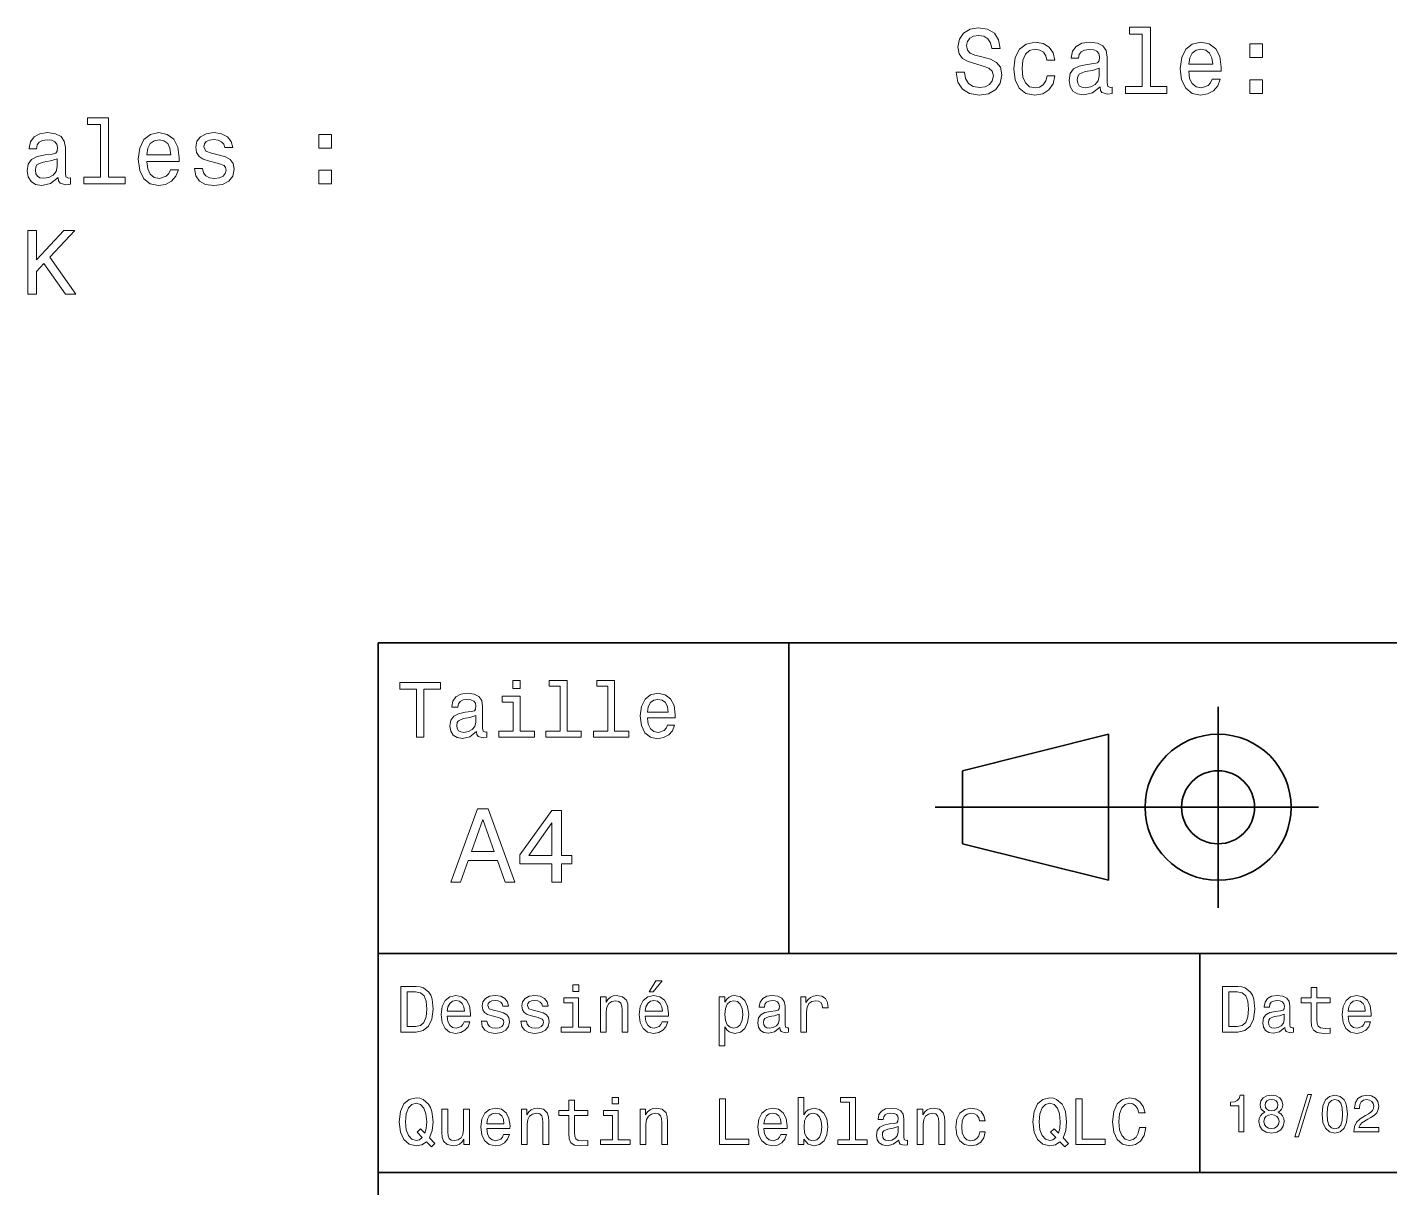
# Model space of a CAD drawing. Extents: x 0 to 297, y 0 to 210.
# Drawn here: x 77.8 to 152.4, y 40.2 to 103.7 of the extents above; entities that cross this region are included whole.
import ezdxf

# ---------------------------------------------------------------- set-up
doc = ezdxf.new("R2010")
doc.units = 0

msp = doc.modelspace()

# ---------------------------------------------------------------- linework, layer by layer
at = {"color": 7, "lineweight": 35}
for p, q in [((97, 10), (97, 70)), ((97, 70), (287, 70)), ((127.5, 61), (148.5, 61)), ((97, 53), (162, 53)), ((97, 41), (162, 41))]:
    msp.add_line(p, q, dxfattribs=at)
at = {"color": 7, "lineweight": 35, "ltscale": 0.425}
msp.add_line((119.5, 53), (119.5, 70), dxfattribs=at)
at = {"color": 7, "lineweight": 35, "ltscale": 0.275}
msp.add_line((143, 55.5), (143, 66.5), dxfattribs=at)
at = {"color": 7, "lineweight": 35, "ltscale": 0.206155}
for p, q in [((129, 63), (137, 65)), ((137, 57), (129, 59))]:
    msp.add_line(p, q, dxfattribs=at)
at = {"color": 7, "lineweight": 35, "ltscale": 0.2}
msp.add_line((137, 65), (137, 57), dxfattribs=at)
at = {"color": 7, "lineweight": 35, "ltscale": 0.1}
msp.add_line((129, 59), (129, 63), dxfattribs=at)
at = {"color": 7, "lineweight": 35, "ltscale": 0.3}
msp.add_line((142, 41), (142, 53), dxfattribs=at)
at = {"color": 7, "lineweight": 13}
for points in [[(129.108749, 101.23568), (128.649826, 101.23568), (128.750687, 100.701096), (129.002853, 100.307724), (129.391174, 100.070694), (129.915665, 99.984962), (130.43512, 100.065651), (130.823456, 100.287552), (131.070572, 100.635536), (131.161346, 101.094467), (131.085693, 101.508011), (130.873886, 101.775307), (130.530945, 101.95182), (130.072006, 102.082939), (129.678635, 102.178764), (129.421432, 102.289711), (129.275177, 102.451096), (129.229797, 102.703262), (129.275177, 102.930206), (129.406311, 103.101677), (129.608032, 103.217667), (129.885406, 103.258011), (130.167831, 103.207581), (130.38974, 103.071411), (130.535995, 102.844467), (130.606598, 102.536835), (131.065521, 102.536835), (131.065521, 102.546921), (130.984833, 103.020981), (130.747803, 103.374008), (130.374603, 103.595909), (129.870285, 103.671555), (129.416397, 103.595909), (129.06337, 103.384094), (128.836426, 103.056282), (128.755722, 102.632652), (128.821289, 102.25441), (129.012939, 101.997208), (129.315521, 101.825737), (129.729065, 101.694611), (130.137573, 101.578621), (130.445206, 101.467667), (130.631805, 101.306282), (130.697372, 101.044037), (130.636856, 100.776749), (130.480515, 100.57502), (130.243484, 100.448936), (129.935837, 100.408592), (129.592911, 100.464066), (129.330658, 100.62545), (129.16423, 100.887695)], [(138.852264, 103.328621), (138.852264, 100.453979), (137.939453, 100.453979), (137.939453, 100.08078), (140.203857, 100.08078), (140.203857, 100.453979), (139.296082, 100.453979), (139.296082, 103.70182), (138.156311, 103.70182), (138.156311, 103.328621)], [(133.622437, 101.891296), (134.061203, 101.891296), (133.970428, 102.294754), (133.753571, 102.61248), (133.415665, 102.809166), (132.976913, 102.884811), (132.492767, 102.783951), (132.124603, 102.501526), (131.892624, 102.042595), (131.81192, 101.427322), (131.887573, 100.817093), (132.114517, 100.363197), (132.472595, 100.08078), (132.961777, 99.984962), (133.395493, 100.060608), (133.733398, 100.272423), (133.965378, 100.605278), (134.066254, 101.04908), (133.642624, 101.04908), (133.566971, 100.766663), (133.425751, 100.55484), (133.22403, 100.423721), (132.976913, 100.383377), (132.669281, 100.448936), (132.447372, 100.650665), (132.311203, 100.978477), (132.265808, 101.442451), (132.311203, 101.896339), (132.452408, 102.224152), (132.679367, 102.42588), (132.976913, 102.496483), (133.239151, 102.451096), (133.435852, 102.335106), (133.566971, 102.143463)], [(136.54248, 100.433807), (136.54248, 100.418678), (136.567688, 100.247208), (136.643341, 100.126167), (136.96106, 100.03035), (137.208176, 100.070694), (137.208176, 100.413635), (137.102264, 100.398506), (136.96106, 100.464066), (136.935852, 100.665794), (136.935852, 102.06781), (136.87532, 102.42588), (136.698807, 102.67804), (136.391174, 102.829338), (135.957458, 102.884811), (135.533829, 102.824295), (135.221146, 102.652824), (135.02446, 102.385536), (134.958893, 102.032509), (134.958893, 102.002251), (135.357315, 102.002251), (135.392624, 102.214066), (135.503571, 102.365364), (135.68512, 102.456139), (135.942322, 102.49144), (136.189453, 102.466225), (136.365967, 102.390579), (136.471863, 102.259453), (136.507172, 102.077896), (136.487, 101.866081), (136.406311, 101.760178), (136.204575, 101.70974), (135.82634, 101.669395), (135.392624, 101.578621), (135.084976, 101.417236), (134.903427, 101.165077), (134.847946, 100.791878), (134.898376, 100.459023), (135.054718, 100.211906), (135.306885, 100.055565), (135.654861, 100.000092), (136.123886, 100.105995)], [(141.394058, 101.306282), (143.169281, 101.306282), (143.174316, 101.513054), (143.093628, 102.093025), (142.871719, 102.526749), (142.518692, 102.788994), (142.049683, 102.884811), (141.590744, 102.783951), (141.237717, 102.501526), (141.010773, 102.042595), (140.930084, 101.437408), (141.005737, 100.817093), (141.232681, 100.363197), (141.580658, 100.08078), (142.034546, 99.984962), (142.427917, 100.050522), (142.750687, 100.221992), (142.987717, 100.494324), (143.123886, 100.857437), (142.68512, 100.857437), (142.594345, 100.655708), (142.463226, 100.50441), (142.090027, 100.383377), (141.802551, 100.43885), (141.585693, 100.615364), (141.444489, 100.902824), (141.394058, 101.291153)], [(141.394058, 101.679482), (141.449539, 102.027466), (141.585693, 102.284668), (141.79248, 102.44101), (142.064804, 102.496483), (142.332092, 102.44101), (142.538864, 102.284668), (142.664948, 102.027466), (142.710342, 101.679482)], [(144.737717, 102.037552), (145.433685, 102.037552), (145.433685, 102.788994), (144.737717, 102.788994)], [(136.492035, 101.028908), (136.431519, 100.766663), (136.270142, 100.564926), (136.028061, 100.433807), (135.730515, 100.38842), (135.538864, 100.413635), (135.40271, 100.494324), (135.316971, 100.635536), (135.291748, 100.832222), (135.31192, 101.008736), (135.392624, 101.134811), (135.715378, 101.276024), (136.123886, 101.33654), (136.492035, 101.457581)], [(144.737717, 100.08078), (145.433685, 100.08078), (145.433685, 100.832222), (144.737717, 100.832222)], [(81.788986, 98.37545), (81.788986, 95.500809), (80.876167, 95.500809), (80.876167, 95.127609), (83.140579, 95.127609), (83.140579, 95.500809), (82.232796, 95.500809), (82.232796, 98.74865), (81.093025, 98.74865), (81.093025, 98.37545)], [(79.479187, 95.480637), (79.479187, 95.465508), (79.50441, 95.294037), (79.580055, 95.172997), (79.897781, 95.077179), (80.144897, 95.117523), (80.144897, 95.460464), (80.038986, 95.445335), (79.897781, 95.510895), (79.872559, 95.712624), (79.872559, 97.114639), (79.812042, 97.47271), (79.635529, 97.724869), (79.327896, 97.876167), (78.89418, 97.931641), (78.470551, 97.871124), (78.157867, 97.699654), (77.961182, 97.432365), (77.895615, 97.079338), (77.895615, 97.04908), (78.294037, 97.04908), (78.329338, 97.260895), (78.440292, 97.412193), (78.621841, 97.502968), (78.879044, 97.538269), (79.126167, 97.513054), (79.302681, 97.437408), (79.408585, 97.306282), (79.443893, 97.124725), (79.423721, 96.91291), (79.343025, 96.807007), (79.141296, 96.756569), (78.763054, 96.716225), (78.329338, 96.62545), (78.021698, 96.464066), (77.840149, 96.211906), (77.784668, 95.838707), (77.835098, 95.505852), (77.99144, 95.258736), (78.243607, 95.102394), (78.591583, 95.046921), (79.060608, 95.152824)], [(84.33078, 96.353111), (86.105988, 96.353111), (86.111038, 96.559883), (86.030342, 97.139854), (85.808441, 97.573578), (85.455414, 97.835823), (84.986397, 97.931641), (84.527466, 97.83078), (84.174438, 97.548355), (83.947495, 97.089424), (83.866798, 96.484238), (83.942444, 95.863922), (84.169388, 95.410027), (84.51738, 95.127609), (84.971268, 95.031792), (85.364639, 95.097351), (85.687408, 95.268822), (85.924438, 95.541153), (86.060608, 95.904266), (85.621841, 95.904266), (85.531067, 95.702538), (85.39994, 95.551239), (85.026741, 95.430206), (84.739273, 95.48568), (84.522415, 95.662193), (84.38121, 95.949654), (84.33078, 96.337982)], [(88.30484, 96.706139), (87.87616, 96.807007), (87.558441, 96.922997), (87.45253, 97.160027), (87.482788, 97.326454), (87.588699, 97.447495), (87.76017, 97.52314), (88.007286, 97.553398), (88.244324, 97.52314), (88.430923, 97.432365), (88.551956, 97.296196), (88.602386, 97.114639), (89.036102, 97.114639), (89.036102, 97.124725), (88.960457, 97.452538), (88.753685, 97.70974), (88.430923, 97.871124), (88.007286, 97.931641), (87.578613, 97.871124), (87.26593, 97.704697), (87.069244, 97.457581), (87.008728, 97.144897), (87.054123, 96.842308), (87.195328, 96.630493), (87.427315, 96.479195), (87.765213, 96.373283), (88.259445, 96.252251), (88.562042, 96.126167), (88.642731, 96.025307), (88.672989, 95.874008), (88.627609, 95.687408), (88.506569, 95.546196), (88.309883, 95.455421), (88.047638, 95.425163), (87.770256, 95.455421), (87.568527, 95.561325), (87.432358, 95.732796), (87.376884, 95.969826), (86.948212, 95.969826), (87.018814, 95.566368), (87.225586, 95.273865), (87.553398, 95.097351), (88.007286, 95.031792), (88.481354, 95.097351), (88.82933, 95.273865), (89.041153, 95.556282), (89.116798, 95.924438), (89.061325, 96.242165), (88.904984, 96.459023), (88.647781, 96.600235)], [(93.746483, 97.084381), (94.442444, 97.084381), (94.442444, 97.835823), (93.746483, 97.835823)], [(84.33078, 96.726311), (84.386246, 97.074295), (84.522415, 97.331497), (84.729187, 97.487839), (85.001526, 97.543312), (85.268814, 97.487839), (85.475586, 97.331497), (85.601669, 97.074295), (85.647057, 96.726311)], [(79.428757, 96.075737), (79.36824, 95.813492), (79.206863, 95.611755), (78.964783, 95.480637), (78.667236, 95.435249), (78.475586, 95.460464), (78.339424, 95.541153), (78.253693, 95.682365), (78.22847, 95.879051), (78.248642, 96.055565), (78.329338, 96.181641), (78.6521, 96.322853), (79.060608, 96.383369), (79.428757, 96.50441)], [(93.746483, 95.127609), (94.442444, 95.127609), (94.442444, 95.879051), (93.746483, 95.879051)], [(77.819969, 89.08078), (78.283951, 89.08078), (78.283951, 90.326454), (78.697495, 90.770264), (79.872559, 89.08078), (80.437408, 89.08078), (79.025299, 91.108154), (80.397064, 92.58078), (79.781784, 92.58078), (78.283951, 90.961906), (78.283951, 92.58078), (77.819969, 92.58078)], [(104.786743, 67.940918), (104.384727, 67.940918), (104.384727, 67.508644), (104.786743, 67.508644)], [(106.969742, 67.621033), (106.969742, 65.157059), (106.187317, 65.157059), (106.187317, 64.837173), (108.128242, 64.837173), (108.128242, 65.157059), (107.350143, 65.157059), (107.350143, 67.940918), (106.373199, 67.940918), (106.373199, 67.621033)], [(109.572044, 67.621033), (109.572044, 65.157059), (108.789627, 65.157059), (108.789627, 64.837173), (110.730545, 64.837173), (110.730545, 65.157059), (109.952454, 65.157059), (109.952454, 67.940918), (108.975502, 67.940918), (108.975502, 67.621033)], [(99.102303, 64.837173), (99.5, 64.837173), (99.5, 67.47406), (100.407784, 67.47406), (100.407784, 67.837173), (98.190201, 67.837173), (98.190201, 67.47406), (99.102303, 67.47406)], [(102.387611, 65.139771), (102.387611, 65.126801), (102.409225, 64.979828), (102.47406, 64.876076), (102.746399, 64.793945), (102.958214, 64.828529), (102.958214, 65.122475), (102.867432, 65.109505), (102.746399, 65.165703), (102.724785, 65.338615), (102.724785, 66.540344), (102.672913, 66.84726), (102.521614, 67.0634), (102.257927, 67.193085), (101.886169, 67.240631), (101.523056, 67.188759), (101.255043, 67.041786), (101.086456, 66.812675), (101.030258, 66.510086), (101.030258, 66.484146), (101.371758, 66.484146), (101.402016, 66.665703), (101.497116, 66.795387), (101.65274, 66.873199), (101.873199, 66.903458), (102.085014, 66.881844), (102.236313, 66.817001), (102.327087, 66.704605), (102.357346, 66.548988), (102.340057, 66.367432), (102.270897, 66.276657), (102.097984, 66.233429), (101.773773, 66.198845), (101.402016, 66.121033), (101.138329, 65.982704), (100.982712, 65.766571), (100.935158, 65.446686), (100.978386, 65.161385), (101.112389, 64.949562), (101.328529, 64.815559), (101.626801, 64.768013), (102.028816, 64.858788)], [(111.750717, 65.887604), (113.272339, 65.887604), (113.276657, 66.064842), (113.207497, 66.561958), (113.017288, 66.933716), (112.714699, 67.158501), (112.312683, 67.240631), (111.919312, 67.154175), (111.616714, 66.912102), (111.422188, 66.51873), (111.353027, 66), (111.41787, 65.4683), (111.612396, 65.079247), (111.91066, 64.837173), (112.299713, 64.755043), (112.636887, 64.811234), (112.913544, 64.958214), (113.116714, 65.191643), (113.233429, 65.502876), (112.857346, 65.502876), (112.779541, 65.329971), (112.667145, 65.200287), (112.34726, 65.096542), (112.100868, 65.144089), (111.914986, 65.295387), (111.793945, 65.541786), (111.750717, 65.874634)], [(104.773773, 65.157059), (104.773773, 67.080688), (103.796829, 67.080688), (103.796829, 66.756485), (104.393372, 66.756485), (104.393372, 65.157059), (103.615273, 65.157059), (103.615273, 64.837173), (105.560516, 64.837173), (105.560516, 65.157059)], [(111.750717, 66.207489), (111.798271, 66.50576), (111.914986, 66.726219), (112.092216, 66.860229), (112.325653, 66.907776), (112.554756, 66.860229), (112.731987, 66.726219), (112.840057, 66.50576), (112.878967, 66.207489)], [(102.344383, 65.649857), (102.292511, 65.425072), (102.154182, 65.252159), (101.946686, 65.139771), (101.691643, 65.100861), (101.527374, 65.122475), (101.41066, 65.191643), (101.337173, 65.312675), (101.315559, 65.481262), (101.332855, 65.632561), (101.402016, 65.740631), (101.678673, 65.861671), (102.028816, 65.913544), (102.344383, 66.017288)], [(100.982712, 56.9049), (101.51297, 56.9049), (101.933716, 58.080692), (103.530258, 58.080692), (103.951012, 56.9049), (104.492798, 56.9049), (103.028816, 60.910664), (102.440926, 60.910664)], [(106.521614, 56.9049), (107.040344, 56.9049), (107.040344, 57.896255), (107.610954, 57.896255), (107.610954, 58.357349), (107.040344, 58.357349), (107.040344, 60.818443), (106.515854, 60.818443), (104.763687, 58.403458), (104.763687, 57.896255), (106.521614, 57.896255)], [(102.118156, 58.570606), (102.734871, 60.334293), (103.351585, 58.570606)], [(105.247841, 58.357349), (106.521614, 60.149857), (106.521614, 58.357349)], [(111.84726, 50.88797), (112.059799, 50.88797), (112.560516, 51.500362), (112.207489, 51.500362)], [(99.080688, 51.190563), (98.248558, 51.190563), (98.248558, 48.690563), (99.080688, 48.690563), (99.473343, 48.769814), (99.765129, 49.011169), (99.945244, 49.40382), (100.010086, 49.940563), (99.952446, 50.488113), (99.880402, 50.70425), (99.779541, 50.877163), (99.487755, 51.111313), (99.296829, 51.168949)], [(99.055473, 50.891571), (99.329254, 50.837536), (99.516571, 50.671829), (99.628242, 50.376442), (99.664268, 49.940563), (99.624641, 49.519093), (99.51297, 49.223705), (99.322044, 49.047192), (99.055473, 48.989555), (98.583572, 48.989555), (98.583572, 50.891571)], [(107.992798, 51.27702), (107.657784, 51.27702), (107.657784, 50.916786), (107.992798, 50.916786)], [(144.080688, 51.190563), (143.248566, 51.190563), (143.248566, 48.690563), (144.080688, 48.690563), (144.473343, 48.769814), (144.765137, 49.011169), (144.945251, 49.40382), (145.010086, 49.940563), (144.952454, 50.488113), (144.880402, 50.70425), (144.779541, 50.877163), (144.487747, 51.111313), (144.296829, 51.168949)], [(144.055481, 50.891571), (144.329254, 50.837536), (144.516571, 50.671829), (144.628235, 50.376442), (144.664261, 49.940563), (144.624634, 49.519093), (144.51297, 49.223705), (144.322052, 49.047192), (144.055481, 48.989555), (143.583572, 48.989555), (143.583572, 50.891571)], [(148.100861, 50.289986), (148.100861, 49.320965), (148.122482, 49.007565), (148.223343, 48.791428), (148.425079, 48.665348), (148.767288, 48.62212), (149.141937, 48.640129), (149.141937, 48.913906), (148.868149, 48.892292), (148.619598, 48.921112), (148.486313, 49.011169), (148.42868, 49.162464), (148.417862, 49.375), (148.417862, 50.289986), (149.141937, 50.289986), (149.141937, 50.560158), (148.417862, 50.560158), (148.417862, 51.125721), (148.100861, 51.125721), (148.100861, 50.560158), (147.553314, 50.560158), (147.553314, 50.289986)], [(100.784584, 49.565922), (102.052597, 49.565922), (102.056198, 49.713619), (101.998558, 50.127884), (101.840057, 50.437683), (101.587898, 50.625), (101.252884, 50.693443), (100.925072, 50.621399), (100.672913, 50.41967), (100.510803, 50.091862), (100.453171, 49.659584), (100.507202, 49.216499), (100.669312, 48.892292), (100.91787, 48.690563), (101.242073, 48.62212), (101.523056, 48.668949), (101.753601, 48.791428), (101.922913, 48.98595), (102.020172, 49.245319), (101.706772, 49.245319), (101.64193, 49.101227), (101.548271, 48.993156), (101.2817, 48.9067), (101.07637, 48.946327), (100.921471, 49.072407), (100.820602, 49.27774), (100.784584, 49.555115)], [(100.784584, 49.832493), (100.824211, 50.081055), (100.921471, 50.264771), (101.069168, 50.376442), (101.263687, 50.416069), (101.454613, 50.376442), (101.602303, 50.264771), (101.69236, 50.081055), (101.724785, 49.832493)], [(103.623199, 49.818085), (103.317001, 49.890129), (103.090057, 49.972984), (103.014412, 50.142292), (103.036026, 50.261169), (103.111671, 50.347622), (103.234146, 50.401657), (103.41066, 50.423271), (103.579971, 50.401657), (103.713257, 50.336815), (103.799713, 50.239555), (103.835732, 50.109871), (104.145531, 50.109871), (104.145531, 50.117077), (104.091499, 50.351227), (103.943802, 50.534943), (103.713257, 50.650219), (103.41066, 50.693443), (103.104469, 50.650219), (102.881126, 50.531342), (102.740631, 50.354828), (102.697403, 50.131485), (102.729828, 49.915348), (102.830688, 49.76405), (102.996399, 49.655983), (103.237755, 49.580334), (103.590775, 49.493877), (103.806915, 49.40382), (103.864555, 49.331772), (103.886169, 49.223705), (103.853745, 49.09042), (103.767288, 48.989555), (103.626801, 48.924713), (103.439484, 48.903099), (103.241356, 48.924713), (103.09726, 49.000362), (103, 49.122841), (102.960373, 49.292149), (102.654175, 49.292149), (102.704613, 49.003963), (102.852303, 48.795029), (103.086456, 48.668949), (103.41066, 48.62212), (103.749283, 48.668949), (103.997841, 48.795029), (104.149139, 48.996758), (104.203171, 49.259727), (104.163544, 49.486671), (104.051872, 49.641571), (103.868156, 49.742435)], [(105.791786, 49.818085), (105.485588, 49.890129), (105.258644, 49.972984), (105.182999, 50.142292), (105.204613, 50.261169), (105.280258, 50.347622), (105.40274, 50.401657), (105.579254, 50.423271), (105.748558, 50.401657), (105.881844, 50.336815), (105.9683, 50.239555), (106.004326, 50.109871), (106.314117, 50.109871), (106.314117, 50.117077), (106.260086, 50.351227), (106.112396, 50.534943), (105.881844, 50.650219), (105.579254, 50.693443), (105.273056, 50.650219), (105.049713, 50.531342), (104.909225, 50.354828), (104.865997, 50.131485), (104.898415, 49.915348), (104.999283, 49.76405), (105.164986, 49.655983), (105.406342, 49.580334), (105.759369, 49.493877), (105.975502, 49.40382), (106.033142, 49.331772), (106.054756, 49.223705), (106.022339, 49.09042), (105.935883, 48.989555), (105.795387, 48.924713), (105.60807, 48.903099), (105.409943, 48.924713), (105.265854, 49.000362), (105.168587, 49.122841), (105.12896, 49.292149), (104.822769, 49.292149), (104.873199, 49.003963), (105.020897, 48.795029), (105.255043, 48.668949), (105.579254, 48.62212), (105.91787, 48.668949), (106.166428, 48.795029), (106.317726, 48.996758), (106.371758, 49.259727), (106.33213, 49.486671), (106.220459, 49.641571), (106.036743, 49.742435)], [(107.981987, 48.957134), (107.981987, 50.560158), (107.16787, 50.560158), (107.16787, 50.289986), (107.664986, 50.289986), (107.664986, 48.957134), (107.016571, 48.957134), (107.016571, 48.690563), (108.637611, 48.690563), (108.637611, 48.957134)], [(109.181557, 48.690563), (109.498558, 48.690563), (109.498558, 49.807278), (109.530983, 50.063042), (109.635445, 50.250362), (109.797546, 50.365635), (110.013687, 50.408863), (110.1866, 50.372841), (110.29467, 50.275578), (110.348701, 50.113472), (110.366714, 49.897335), (110.366714, 48.690563), (110.683716, 48.690563), (110.683716, 49.962177), (110.669312, 50.217941), (110.604469, 50.430477), (110.39193, 50.625), (110.060516, 50.693443), (109.876801, 50.668228), (109.721901, 50.599785), (109.588615, 50.484512), (109.484146, 50.329613), (109.484146, 50.625), (109.181557, 50.625)], [(111.627518, 49.565922), (112.895531, 49.565922), (112.899132, 49.713619), (112.841499, 50.127884), (112.682999, 50.437683), (112.430832, 50.625), (112.095825, 50.693443), (111.768013, 50.621399), (111.515854, 50.41967), (111.353745, 50.091862), (111.296112, 49.659584), (111.350143, 49.216499), (111.512245, 48.892292), (111.760803, 48.690563), (112.085014, 48.62212), (112.365997, 48.668949), (112.596542, 48.791428), (112.765854, 48.98595), (112.863113, 49.245319), (112.549713, 49.245319), (112.484871, 49.101227), (112.391212, 48.993156), (112.124641, 48.9067), (111.919312, 48.946327), (111.764412, 49.072407), (111.663544, 49.27774), (111.627518, 49.555115)], [(111.627518, 49.832493), (111.667145, 50.081055), (111.764412, 50.264771), (111.912102, 50.376442), (112.106628, 50.416069), (112.297546, 50.376442), (112.445244, 50.264771), (112.535301, 50.081055), (112.567726, 49.832493)], [(115.986313, 50.326012), (115.986313, 50.625), (115.669312, 50.625), (115.669312, 47.941284), (115.986313, 47.941284), (115.986313, 48.98595), (116.097984, 48.816643), (116.22406, 48.704971), (116.541069, 48.62212), (116.843658, 48.690563), (117.081413, 48.895893), (117.236313, 49.2201), (117.293945, 49.659584), (117.236313, 50.095463), (117.081413, 50.41967), (116.843658, 50.621399), (116.541069, 50.693443), (116.368156, 50.671829), (116.220459, 50.603386), (116.094383, 50.488113)], [(116.48703, 48.9067), (116.274498, 48.953533), (116.119598, 49.097622), (116.022339, 49.331772), (115.989914, 49.659584), (116.022339, 49.983791), (116.119598, 50.217941), (116.274498, 50.358429), (116.48703, 50.408863), (116.681557, 50.358429), (116.836456, 50.21434), (116.933716, 49.98019), (116.969742, 49.659584), (116.933716, 49.335377), (116.836456, 49.097622), (116.681557, 48.953533)], [(119.005043, 48.942726), (119.005043, 48.931919), (119.023056, 48.809441), (119.077087, 48.722984), (119.304031, 48.654541), (119.480545, 48.683357), (119.480545, 48.928314), (119.4049, 48.917507), (119.304031, 48.96434), (119.286026, 49.108429), (119.286026, 50.109871), (119.242798, 50.365635), (119.116714, 50.54575), (118.896973, 50.65382), (118.587173, 50.693443), (118.284584, 50.650219), (118.061241, 50.52774), (117.920746, 50.336815), (117.873917, 50.084656), (117.873917, 50.063042), (118.158501, 50.063042), (118.183716, 50.21434), (118.26297, 50.322407), (118.392654, 50.387249), (118.57637, 50.412464), (118.752884, 50.394455), (118.878967, 50.34042), (118.954613, 50.246758), (118.979828, 50.117077), (118.965416, 49.965778), (118.907784, 49.890129), (118.763687, 49.854107), (118.493515, 49.825291), (118.183716, 49.760448), (117.963974, 49.645176), (117.834297, 49.465057), (117.79467, 49.19849), (117.830688, 48.960735), (117.942368, 48.784222), (118.122482, 48.67255), (118.37104, 48.632927), (118.706055, 48.708576)], [(120.143372, 48.690563), (120.460373, 48.690563), (120.460373, 49.796471), (120.492798, 50.063042), (120.590057, 50.253963), (120.748558, 50.369236), (120.961098, 50.408863), (121.119598, 50.383648), (121.238472, 50.3116), (121.310516, 50.189121), (121.335739, 50.023415), (121.656342, 50.023415), (121.613113, 50.315205), (121.49424, 50.524136), (121.296112, 50.650219), (121.02594, 50.693443), (120.842224, 50.664627), (120.683716, 50.592579), (120.543228, 50.4701), (120.431557, 50.304398), (120.431557, 50.625), (120.143372, 50.625)], [(146.656342, 48.942726), (146.656342, 48.931919), (146.674347, 48.809441), (146.728394, 48.722984), (146.955338, 48.654541), (147.131851, 48.683357), (147.131851, 48.928314), (147.056198, 48.917507), (146.955338, 48.96434), (146.937317, 49.108429), (146.937317, 50.109871), (146.894089, 50.365635), (146.768005, 50.54575), (146.548264, 50.65382), (146.23848, 50.693443), (145.935883, 50.650219), (145.71254, 50.52774), (145.572052, 50.336815), (145.525223, 50.084656), (145.525223, 50.063042), (145.809799, 50.063042), (145.835022, 50.21434), (145.914261, 50.322407), (146.043945, 50.387249), (146.227661, 50.412464), (146.404175, 50.394455), (146.530258, 50.34042), (146.605911, 50.246758), (146.631119, 50.117077), (146.616714, 49.965778), (146.559082, 49.890129), (146.414978, 49.854107), (146.144806, 49.825291), (145.835022, 49.760448), (145.61528, 49.645176), (145.485596, 49.465057), (145.445969, 49.19849), (145.481995, 48.960735), (145.593658, 48.784222), (145.773773, 48.67255), (146.022339, 48.632927), (146.357346, 48.708576)], [(150.121765, 49.565922), (151.389771, 49.565922), (151.393372, 49.713619), (151.335739, 50.127884), (151.177231, 50.437683), (150.925079, 50.625), (150.590057, 50.693443), (150.262253, 50.621399), (150.010086, 50.41967), (149.847977, 50.091862), (149.790344, 49.659584), (149.844376, 49.216499), (150.006485, 48.892292), (150.255051, 48.690563), (150.579254, 48.62212), (150.860229, 48.668949), (151.090775, 48.791428), (151.260086, 48.98595), (151.357346, 49.245319), (151.043945, 49.245319), (150.979111, 49.101227), (150.885452, 48.993156), (150.618881, 48.9067), (150.413544, 48.946327), (150.258652, 49.072407), (150.157776, 49.27774), (150.121765, 49.555115)], [(150.121765, 49.832493), (150.161377, 50.081055), (150.258652, 50.264771), (150.406342, 50.376442), (150.600861, 50.416069), (150.791794, 50.376442), (150.939484, 50.264771), (151.029541, 50.081055), (151.061966, 49.832493)], [(118.969025, 49.367798), (118.925797, 49.180477), (118.810516, 49.036385), (118.637611, 48.942726), (118.425072, 48.910305), (118.288185, 48.928314), (118.190926, 48.98595), (118.129684, 49.086815), (118.111671, 49.227306), (118.126083, 49.353386), (118.183716, 49.443443), (118.414268, 49.544312), (118.706055, 49.587536), (118.969025, 49.673992)], [(146.620316, 49.367798), (146.577087, 49.180477), (146.461823, 49.036385), (146.28891, 48.942726), (146.07637, 48.910305), (145.939484, 48.928314), (145.842224, 48.98595), (145.780975, 49.086815), (145.76297, 49.227306), (145.777374, 49.353386), (145.835022, 49.443443), (146.065567, 49.544312), (146.357346, 49.587536), (146.620316, 49.673992)], [(99.642654, 42.685879), (99.916428, 42.401295), (100.107346, 42.592216), (99.811958, 42.894814), (99.963257, 43.305473), (100.010086, 43.780979), (99.941643, 44.339336), (99.862389, 44.56628), (99.757927, 44.753601), (99.46254, 45.009365), (99.282417, 45.074207), (99.084297, 45.099422), (98.702446, 45.009365), (98.41066, 44.757202), (98.223343, 44.342937), (98.158501, 43.780979), (98.223343, 43.219021), (98.407059, 42.804756), (98.698845, 42.548992), (99.084297, 42.462536), (99.397697, 42.520172)], [(99.415703, 42.916428), (99.260803, 42.801151), (99.084297, 42.765129), (98.850143, 42.829971), (98.666428, 43.024494), (98.543945, 43.341499), (98.504326, 43.780979), (98.543945, 44.216858), (98.662827, 44.537464), (98.846542, 44.731987), (99.084297, 44.80043), (99.318443, 44.731987), (99.502159, 44.533859), (99.62104, 44.213257), (99.664268, 43.780979), (99.631844, 43.406338), (99.5634, 43.150578), (99.329254, 43.395531), (99.134727, 43.211815)], [(107.438042, 44.130402), (107.438042, 43.161381), (107.459656, 42.84798), (107.560516, 42.631844), (107.762245, 42.505764), (108.104469, 42.462536), (108.479111, 42.480545), (108.479111, 42.754322), (108.20533, 42.732708), (107.956772, 42.761528), (107.823486, 42.851585), (107.765854, 43.00288), (107.755043, 43.215416), (107.755043, 44.130402), (108.479111, 44.130402), (108.479111, 44.400574), (107.755043, 44.400574), (107.755043, 44.966137), (107.438042, 44.966137), (107.438042, 44.400574), (106.890488, 44.400574), (106.890488, 44.130402)], [(110.161385, 45.117435), (109.82637, 45.117435), (109.82637, 44.757202), (110.161385, 44.757202)], [(115.701729, 42.530979), (117.308357, 42.530979), (117.308357, 42.833572), (116.033142, 42.833572), (116.033142, 45.030979), (115.701729, 45.030979)], [(120.323486, 42.829971), (120.55764, 42.552593), (120.878242, 42.462536), (121.18084, 42.530979), (121.422195, 42.736309), (121.573486, 43.064121), (121.631126, 43.5), (121.573486, 43.935879), (121.418587, 44.260086), (121.18084, 44.461815), (120.878242, 44.533859), (120.561241, 44.440201), (120.431557, 44.324928), (120.323486, 44.170029), (120.323486, 45.117435), (120.006485, 45.117435), (120.006485, 42.530979), (120.323486, 42.530979)], [(122.823486, 44.850864), (122.823486, 42.79755), (122.171471, 42.79755), (122.171471, 42.530979), (123.78891, 42.530979), (123.78891, 42.79755), (123.140488, 42.79755), (123.140488, 45.117435), (122.32637, 45.117435), (122.32637, 44.850864)], [(134.340057, 42.685879), (134.613831, 42.401295), (134.804764, 42.592216), (134.509369, 42.894814), (134.660675, 43.305473), (134.707489, 43.780979), (134.639053, 44.339336), (134.559799, 44.56628), (134.455338, 44.753601), (134.159943, 45.009365), (133.979828, 45.074207), (133.781708, 45.099422), (133.399857, 45.009365), (133.108078, 44.757202), (132.920746, 44.342937), (132.855911, 43.780979), (132.920746, 43.219021), (133.104462, 42.804756), (133.396255, 42.548992), (133.781708, 42.462536), (134.095108, 42.520172)], [(134.113113, 42.916428), (133.958221, 42.801151), (133.781708, 42.765129), (133.547546, 42.829971), (133.363831, 43.024494), (133.241364, 43.341499), (133.201736, 43.780979), (133.241364, 44.216858), (133.360229, 44.537464), (133.543945, 44.731987), (133.781708, 44.80043), (134.015854, 44.731987), (134.19957, 44.533859), (134.318451, 44.213257), (134.361679, 43.780979), (134.329254, 43.406338), (134.260803, 43.150578), (134.026657, 43.395531), (133.832138, 43.211815)], [(135.219025, 42.530979), (136.825653, 42.530979), (136.825653, 42.833572), (135.55043, 42.833572), (135.55043, 45.030979), (135.219025, 45.030979)], [(138.702454, 43.460373), (138.630402, 43.15778), (138.511536, 42.941643), (138.345825, 42.808357), (138.151306, 42.765129), (137.917145, 42.829971), (137.733429, 43.024494), (137.610962, 43.341499), (137.57132, 43.780979), (137.610962, 44.216858), (137.729828, 44.537464), (137.913544, 44.731987), (138.151306, 44.80043), (138.324219, 44.764408), (138.471909, 44.663544), (138.587173, 44.501442), (138.666428, 44.278099), (139.008652, 44.278099), (138.900574, 44.620316), (138.713257, 44.879681), (138.457489, 45.041786), (138.151306, 45.099422), (137.769455, 45.009365), (137.477661, 44.757202), (137.290344, 44.342937), (137.22551, 43.780979), (137.290344, 43.219021), (137.477661, 42.804756), (137.769455, 42.548992), (138.151306, 42.462536), (138.486313, 42.530979), (138.756485, 42.721901), (138.947403, 43.035301), (139.048279, 43.460373)], [(144.14122, 43.224785), (144.403458, 43.224785), (144.403458, 45.239193), (144.207504, 45.239193), (144.155624, 45.0634), (144.05188, 44.945248), (143.893372, 44.876083), (143.674362, 44.853027), (143.674362, 44.648415), (144.14122, 44.648415)], [(145.570602, 44.302593), (145.42363, 44.221905), (145.322769, 44.109512), (145.259369, 43.9683), (145.239197, 43.798271), (145.285309, 43.541786), (145.417877, 43.342941), (145.634003, 43.216141), (145.927963, 43.167149), (146.219025, 43.216141), (146.435165, 43.342941), (146.567734, 43.541786), (146.616714, 43.798271), (146.593658, 43.9683), (146.533142, 44.109512), (146.429398, 44.221905), (146.285309, 44.302593), (146.400574, 44.371758), (146.481277, 44.466858), (146.530258, 44.582134), (146.547562, 44.723343), (146.50145, 44.927956), (146.380402, 45.09222), (146.184448, 45.198849), (145.927963, 45.239193), (145.668594, 45.198849), (145.472626, 45.09222), (145.348709, 44.927956), (145.305481, 44.723343), (145.319885, 44.582134), (145.368881, 44.466858)], [(145.579254, 44.700291), (145.60231, 44.827091), (145.671478, 44.925072), (145.780991, 44.985592), (145.927963, 45.008648), (146.072052, 44.985592), (146.181564, 44.925072), (146.250732, 44.827091), (146.276657, 44.700291), (146.250732, 44.570606), (146.181564, 44.469742), (146.072052, 44.403458), (145.927963, 44.383286), (145.780991, 44.406342), (145.671478, 44.469742), (145.60231, 44.570606)], [(147.213257, 42.956772), (147.412109, 42.956772), (148.109512, 45.279541), (147.907791, 45.279541)], [(148.703171, 44.201729), (148.746399, 43.749279), (148.881851, 43.426514), (149.097992, 43.230549), (149.397705, 43.167149), (149.694534, 43.230549), (149.910675, 43.426514), (150.043228, 43.749279), (150.08934, 44.201729), (150.043228, 44.651299), (149.98848, 44.829971), (149.910675, 44.976948), (149.694534, 45.172913), (149.397705, 45.239193), (149.097992, 45.172913), (148.881851, 44.974064), (148.746399, 44.651299)], [(148.979828, 44.201729), (149.002884, 44.550434), (149.074936, 44.801155), (149.20462, 44.948128), (149.397705, 45), (149.587906, 44.948128), (149.71759, 44.801155), (149.789627, 44.550434), (149.812683, 44.201729), (149.789627, 43.850143), (149.71759, 43.599426), (149.587906, 43.45245), (149.397705, 43.403458), (149.20462, 43.45245), (149.074936, 43.599426), (149.002884, 43.850143)], [(150.429398, 43.224785), (151.804047, 43.224785), (151.804047, 43.472622), (150.71759, 43.472622), (150.778107, 43.60807), (150.881851, 43.720463), (151.201736, 43.925072), (151.371765, 44.011528), (151.561966, 44.135448), (151.697418, 44.279541), (151.775223, 44.44957), (151.804047, 44.642651), (151.755051, 44.884727), (151.619598, 45.074928), (151.412109, 45.195965), (151.144104, 45.239193), (150.867447, 45.190201), (150.657059, 45.054756), (150.521622, 44.838619), (150.47551, 44.553314), (150.47551, 44.51297), (150.737762, 44.51297), (150.737762, 44.536022), (150.763687, 44.731991), (150.841507, 44.876083), (150.965424, 44.9683), (151.129684, 45), (151.296829, 44.971184), (151.420746, 44.899136), (151.50145, 44.786743), (151.530258, 44.645535), (151.510086, 44.51297), (151.455338, 44.400578), (151.363113, 44.302593), (151.236313, 44.216141), (151.066284, 44.12392), (150.783859, 43.945248), (150.585022, 43.755043), (150.466858, 43.524498), (150.429398, 43.233429)], [(101.998558, 44.465416), (101.681557, 44.465416), (101.681557, 43.348701), (101.645531, 43.089336), (101.541069, 42.902016), (101.37896, 42.786743), (101.166428, 42.750721), (100.997116, 42.779537), (100.889046, 42.865993), (100.827812, 43.013687), (100.8134, 43.222622), (100.8134, 44.465416), (100.496399, 44.465416), (100.496399, 43.193802), (100.507202, 42.938038), (100.575645, 42.725502), (100.784584, 42.530979), (101.119598, 42.462536), (101.299713, 42.487751), (101.454613, 42.552593), (101.587898, 42.664265), (101.695969, 42.826366), (101.695969, 42.530979), (101.998558, 42.530979)], [(102.953171, 43.406338), (104.221184, 43.406338), (104.224785, 43.554035), (104.167145, 43.9683), (104.008644, 44.278099), (103.756485, 44.465416), (103.421471, 44.533859), (103.093658, 44.461815), (102.841499, 44.260086), (102.679398, 43.932278), (102.621758, 43.5), (102.675797, 43.056915), (102.837898, 42.732708), (103.086456, 42.530979), (103.41066, 42.462536), (103.691643, 42.509365), (103.922188, 42.631844), (104.091499, 42.826366), (104.188759, 43.085735), (103.875359, 43.085735), (103.810516, 42.941643), (103.716858, 42.833572), (103.450287, 42.747116), (103.244957, 42.786743), (103.090057, 42.912823), (102.989197, 43.118156), (102.953171, 43.395531)], [(102.953171, 43.672909), (102.992798, 43.921471), (103.090057, 44.105186), (103.237755, 44.216858), (103.432274, 44.256485), (103.623199, 44.216858), (103.770897, 44.105186), (103.860954, 43.921471), (103.893372, 43.672909)], [(104.844383, 42.530979), (105.161385, 42.530979), (105.161385, 43.647694), (105.193802, 43.903458), (105.298271, 44.090778), (105.460373, 44.206051), (105.676514, 44.249279), (105.849426, 44.213257), (105.957497, 44.115993), (106.011528, 43.953888), (106.029541, 43.737751), (106.029541, 42.530979), (106.346542, 42.530979), (106.346542, 43.802593), (106.33213, 44.058357), (106.267288, 44.270893), (106.054756, 44.465416), (105.723343, 44.533859), (105.539627, 44.508644), (105.384727, 44.440201), (105.251442, 44.324928), (105.146973, 44.170029), (105.146973, 44.465416), (104.844383, 44.465416)], [(110.150574, 42.79755), (110.150574, 44.400574), (109.336456, 44.400574), (109.336456, 44.130402), (109.833572, 44.130402), (109.833572, 42.79755), (109.185158, 42.79755), (109.185158, 42.530979), (110.806198, 42.530979), (110.806198, 42.79755)], [(111.350143, 42.530979), (111.667145, 42.530979), (111.667145, 43.647694), (111.69957, 43.903458), (111.804031, 44.090778), (111.966141, 44.206051), (112.182274, 44.249279), (112.355186, 44.213257), (112.463257, 44.115993), (112.517288, 43.953888), (112.535301, 43.737751), (112.535301, 42.530979), (112.852303, 42.530979), (112.852303, 43.802593), (112.837898, 44.058357), (112.773056, 44.270893), (112.560516, 44.465416), (112.229103, 44.533859), (112.045387, 44.508644), (111.890488, 44.440201), (111.757202, 44.324928), (111.65274, 44.170029), (111.65274, 44.465416), (111.350143, 44.465416)], [(118.133286, 43.406338), (119.401299, 43.406338), (119.4049, 43.554035), (119.34726, 43.9683), (119.188766, 44.278099), (118.9366, 44.465416), (118.601585, 44.533859), (118.273773, 44.461815), (118.021614, 44.260086), (117.859512, 43.932278), (117.801872, 43.5), (117.855911, 43.056915), (118.018013, 42.732708), (118.266571, 42.530979), (118.590775, 42.462536), (118.871758, 42.509365), (119.10231, 42.631844), (119.271614, 42.826366), (119.368881, 43.085735), (119.055481, 43.085735), (118.990631, 42.941643), (118.896973, 42.833572), (118.630402, 42.747116), (118.425072, 42.786743), (118.270172, 42.912823), (118.169312, 43.118156), (118.133286, 43.395531)], [(118.133286, 43.672909), (118.172913, 43.921471), (118.270172, 44.105186), (118.41787, 44.216858), (118.612396, 44.256485), (118.803314, 44.216858), (118.951012, 44.105186), (119.041069, 43.921471), (119.073486, 43.672909)], [(121.306915, 43.5), (121.270897, 43.175793), (121.17363, 42.938038), (121.018738, 42.793949), (120.824211, 42.747116), (120.611671, 42.793949), (120.456772, 42.938038), (120.359512, 43.172188), (120.327087, 43.5), (120.359512, 43.824207), (120.456772, 44.058357), (120.611671, 44.198845), (120.824211, 44.249279), (121.018738, 44.198845), (121.17363, 44.054756), (121.270897, 43.820606)], [(125.510811, 42.783142), (125.510811, 42.772335), (125.528824, 42.649857), (125.582855, 42.5634), (125.809799, 42.494957), (125.986313, 42.523773), (125.986313, 42.76873), (125.910667, 42.757923), (125.809799, 42.804756), (125.791794, 42.948845), (125.791794, 43.950287), (125.748566, 44.206051), (125.622482, 44.386166), (125.40274, 44.494236), (125.092941, 44.533859), (124.790344, 44.490635), (124.567001, 44.368156), (124.426514, 44.177231), (124.379684, 43.925072), (124.379684, 43.903458), (124.664268, 43.903458), (124.689484, 44.054756), (124.768738, 44.162823), (124.898422, 44.227665), (125.082138, 44.25288), (125.258652, 44.234871), (125.384727, 44.180836), (125.460381, 44.087173), (125.485596, 43.957493), (125.471184, 43.806194), (125.413544, 43.730545), (125.269455, 43.694523), (124.999283, 43.665707), (124.689484, 43.600864), (124.469742, 43.485592), (124.340057, 43.305473), (124.300438, 43.038906), (124.336456, 42.801151), (124.448128, 42.624638), (124.628242, 42.512966), (124.876801, 42.473343), (125.211823, 42.548992)], [(126.530266, 42.530979), (126.847267, 42.530979), (126.847267, 43.647694), (126.879684, 43.903458), (126.984154, 44.090778), (127.146255, 44.206051), (127.362396, 44.249279), (127.535309, 44.213257), (127.643372, 44.115993), (127.697411, 43.953888), (127.715424, 43.737751), (127.715424, 42.530979), (128.032425, 42.530979), (128.032425, 43.802593), (128.018021, 44.058357), (127.953171, 44.270893), (127.740639, 44.465416), (127.409225, 44.533859), (127.22551, 44.508644), (127.07061, 44.440201), (126.937325, 44.324928), (126.832855, 44.170029), (126.832855, 44.465416), (126.530266, 44.465416)], [(129.930847, 43.824207), (130.244232, 43.824207), (130.179398, 44.112392), (130.024506, 44.339336), (129.783142, 44.479828), (129.469742, 44.533859), (129.123932, 44.461815), (128.860962, 44.260086), (128.695251, 43.932278), (128.637619, 43.492794), (128.69165, 43.056915), (128.853745, 42.732708), (129.109512, 42.530979), (129.458939, 42.462536), (129.768738, 42.516571), (130.010086, 42.667866), (130.175797, 42.905621), (130.247849, 43.222622), (129.945251, 43.222622), (129.89122, 43.020893), (129.790344, 42.869595), (129.646255, 42.775936), (129.469742, 42.747116), (129.25, 42.793949), (129.091507, 42.938038), (128.994247, 43.172188), (128.961823, 43.503601), (128.994247, 43.827808), (129.095108, 44.061958), (129.257202, 44.206051), (129.469742, 44.256485), (129.657059, 44.224064), (129.797562, 44.141209), (129.89122, 44.004322)], [(145.515854, 43.804035), (145.541794, 43.956772), (145.625366, 44.072048), (145.755051, 44.146976), (145.927963, 44.172913), (146.097992, 44.146976), (146.227676, 44.072048), (146.311249, 43.956772), (146.340057, 43.804035), (146.311249, 43.639771), (146.227676, 43.51585), (146.097992, 43.435158), (145.927963, 43.409222), (145.755051, 43.435158), (145.625366, 43.51585), (145.541794, 43.639771)], [(125.474785, 43.208214), (125.431557, 43.020893), (125.316284, 42.876801), (125.143372, 42.783142), (124.93084, 42.750721), (124.793953, 42.76873), (124.696686, 42.826366), (124.635452, 42.927231), (124.617439, 43.067722), (124.631851, 43.193802), (124.689484, 43.283859), (124.920029, 43.384727), (125.211823, 43.427952), (125.474785, 43.514408)]]:
    msp.add_lwpolyline(points, close=True, dxfattribs=at)
at = {"color": 7, "lineweight": 35}
for radius in [4, 2]:
    msp.add_circle((143, 61), radius, dxfattribs=at)

doc.saveas('drawing.dxf')
